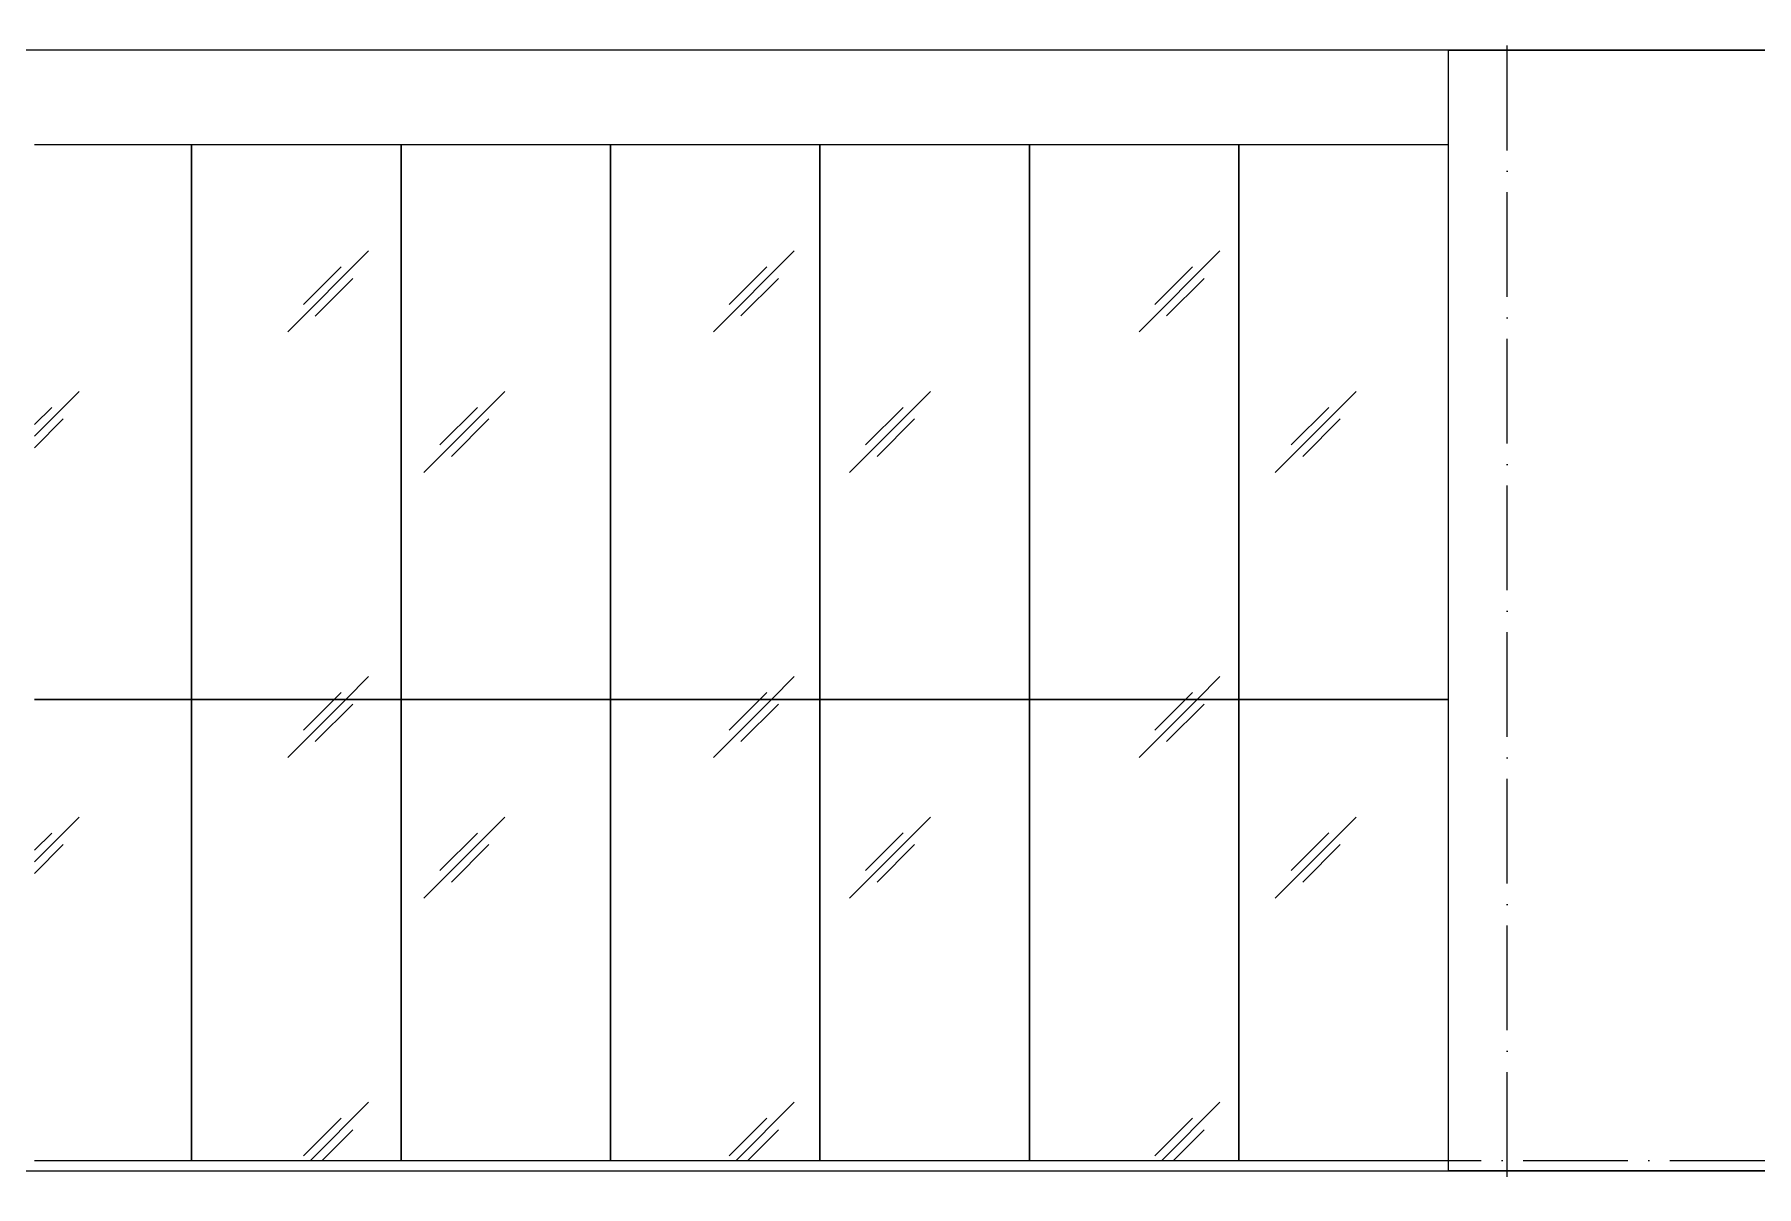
# Model space of a CAD drawing. Header units: millimetres. Extents: x -20608 to 106651, y -8981 to 93550.
# Drawn here: x 32601 to 40822, y 5375 to 10875 of the extents above; entities that cross this region are included whole.
import ezdxf

# ---------------------------------------------------------------- set-up
doc = ezdxf.new("R2010")
doc.units = ezdxf.units.MM
doc.linetypes.add('Grid Line', pattern=[14, 10, -2, 0, -2])
for name, color, linetype, lineweight in [('KINH', 152, 'Continuous', 5), ('NET CAT', 3, 'Continuous', 5), ('NET CATConcrete', 3, 'Continuous', 5), ('NET-THAY', 2, 'Continuous', 9), ('TRUC', 225, 'Continuous', 5)]:
    doc.layers.add(name, color=color, linetype=linetype, lineweight=lineweight)
pattern_1 = [(45, (40035.4, 1401.6), (0, 2032), [253.6, -2620.1]), (45, (39980.2, 1456.7), (0, 2032), [253.6, -2620.1]), (45, (39904.4, 1325.7), (0, 2032), [546.2, -2327.48]), (45, (38653.7, 2763), (0, 2032), [253.6, -2620.1]), (45, (38598.5, 2818.2), (0, 2032), [253.6, -2620.1]), (45, (38522.6, 2687.1), (0, 2032), [546.2, -2327.48])]

# ---------------------------------------------------------------- blocks, each defined once
blk = doc.blocks.new('System Panel - Glazed-V84-MẶT ĐỨNG 1-14')
at = {"layer": 'KINH'}
h = blk.add_hatch(dxfattribs=at)
h.set_pattern_fill('FP_3', color=256, style=0, pattern_type=2)
h.set_pattern_definition(pattern_1)
h.paths.add_polyline_path([(39350.5, 5500), (39350.5, 7700), (38350.5, 7700), (38350.5, 5500)], flags=0)
at = {"layer": 'KINH', "color": 7}
for p, q in [((39350.5, 7700), (38350.5, 7700)), ((38350.5, 7700), (38350.5, 5500))]:
    blk.add_line(p, q, dxfattribs=at)
blk = doc.blocks.new('System Panel - Glazed-V85-MẶT ĐỨNG 1-14')
at = {"layer": 'KINH'}
h = blk.add_hatch(dxfattribs=at)
h.set_pattern_fill('FP_3', color=256, style=0, pattern_type=2)
h.set_pattern_definition(pattern_1)
h.paths.add_polyline_path([(38350.5, 5500), (38350.5, 7700), (37350.5, 7700), (37350.5, 5500)], flags=0)
at = {"layer": 'KINH', "color": 7}
for p, q in [((38350.5, 7700), (37350.5, 7700)), ((37350.5, 7700), (37350.5, 5500)), ((38350.5, 5500), (38350.5, 7700))]:
    blk.add_line(p, q, dxfattribs=at)
blk = doc.blocks.new('System Panel - Glazed-V86-MẶT ĐỨNG 1-14')
at = {"layer": 'KINH'}
h = blk.add_hatch(dxfattribs=at)
h.set_pattern_fill('FP_3', color=256, style=0, pattern_type=2)
h.set_pattern_definition(pattern_1)
h.paths.add_polyline_path([(37350.5, 5500), (37350.5, 7700), (36350.5, 7700), (36350.5, 5500)], flags=0)
at = {"layer": 'KINH', "color": 7}
for p, q in [((37350.5, 7700), (36350.5, 7700)), ((36350.5, 7700), (36350.5, 5500)), ((37350.5, 5500), (37350.5, 7700))]:
    blk.add_line(p, q, dxfattribs=at)
blk = doc.blocks.new('System Panel - Glazed-V87-MẶT ĐỨNG 1-14')
at = {"layer": 'KINH'}
h = blk.add_hatch(dxfattribs=at)
h.set_pattern_fill('FP_3', color=256, style=0, pattern_type=2)
h.set_pattern_definition(pattern_1)
h.paths.add_polyline_path([(35350.5, 5500), (36350.5, 5500), (36350.5, 7700), (35350.5, 7700)], flags=0)
at = {"layer": 'KINH', "color": 7}
for p, q in [((36350.5, 7700), (35350.5, 7700)), ((35350.5, 7700), (35350.5, 5500)), ((36350.5, 5500), (36350.5, 7700))]:
    blk.add_line(p, q, dxfattribs=at)
blk = doc.blocks.new('System Panel - Glazed-V88-MẶT ĐỨNG 1-14')
at = {"layer": 'KINH'}
h = blk.add_hatch(dxfattribs=at)
h.set_pattern_fill('FP_3', color=256, style=0, pattern_type=2)
h.set_pattern_definition(pattern_1)
h.paths.add_polyline_path([(35350.5, 5500), (35350.5, 7700), (34350.5, 7700), (34350.5, 5500)], flags=0)
at = {"layer": 'KINH', "color": 7}
for p, q in [((35350.5, 7700), (34350.5, 7700)), ((34350.5, 7700), (34350.5, 5500)), ((35350.5, 5500), (35350.5, 7700))]:
    blk.add_line(p, q, dxfattribs=at)
blk = doc.blocks.new('System Panel - Glazed-V89-MẶT ĐỨNG 1-14')
at = {"layer": 'KINH'}
h = blk.add_hatch(dxfattribs=at)
h.set_pattern_fill('FP_3', color=256, style=0, pattern_type=2)
h.set_pattern_definition(pattern_1)
h.paths.add_polyline_path([(34350.5, 5500), (34350.5, 7700), (33350.5, 7700), (33350.5, 5500)], flags=0)
at = {"layer": 'KINH', "color": 7}
for p, q in [((34350.5, 7700), (33350.5, 7700)), ((33350.5, 7700), (33350.5, 5500)), ((34350.5, 5500), (34350.5, 7700))]:
    blk.add_line(p, q, dxfattribs=at)
blk = doc.blocks.new('System Panel - Glazed-V138-MẶT ĐỨNG 1-14')
at = {"layer": 'KINH'}
h = blk.add_hatch(dxfattribs=at)
h.set_pattern_fill('FP_3', color=256, style=0, pattern_type=2)
h.set_pattern_definition(pattern_1)
h.paths.add_polyline_path([(39350.5, 7700), (39350.5, 10350), (38350.5, 10350), (38350.5, 7700)], flags=0)
at = {"layer": 'KINH', "color": 7}
for p, q in [((38350.5, 10350), (38350.5, 7700)), ((38350.5, 7700), (39350.5, 7700))]:
    blk.add_line(p, q, dxfattribs=at)
blk = doc.blocks.new('System Panel - Glazed-V139-MẶT ĐỨNG 1-14')
at = {"layer": 'KINH'}
h = blk.add_hatch(dxfattribs=at)
h.set_pattern_fill('FP_3', color=256, style=0, pattern_type=2)
h.set_pattern_definition(pattern_1)
h.paths.add_polyline_path([(38350.5, 7700), (38350.5, 10350), (37350.5, 10350), (37350.5, 7700)], flags=0)
at = {"layer": 'KINH', "color": 7}
for p, q in [((37350.5, 10350), (37350.5, 7700)), ((38350.5, 7700), (38350.5, 10350)), ((37350.5, 7700), (38350.5, 7700))]:
    blk.add_line(p, q, dxfattribs=at)
blk = doc.blocks.new('System Panel - Glazed-V140-MẶT ĐỨNG 1-14')
at = {"layer": 'KINH'}
h = blk.add_hatch(dxfattribs=at)
h.set_pattern_fill('FP_3', color=256, style=0, pattern_type=2)
h.set_pattern_definition(pattern_1)
h.paths.add_polyline_path([(37350.5, 7700), (37350.5, 10350), (36350.5, 10350), (36350.5, 7700)], flags=0)
at = {"layer": 'KINH', "color": 7}
for p, q in [((36350.5, 10350), (36350.5, 7700)), ((37350.5, 7700), (37350.5, 10350)), ((36350.5, 7700), (37350.5, 7700))]:
    blk.add_line(p, q, dxfattribs=at)
blk = doc.blocks.new('System Panel - Glazed-V141-MẶT ĐỨNG 1-14')
at = {"layer": 'KINH'}
h = blk.add_hatch(dxfattribs=at)
h.set_pattern_fill('FP_3', color=256, style=0, pattern_type=2)
h.set_pattern_definition(pattern_1)
h.paths.add_polyline_path([(36107.7, 7700), (36350.5, 7700), (36350.5, 10350), (35350.5, 10350), (35350.5, 7700)], flags=0)
at = {"layer": 'KINH', "color": 7}
for p, q in [((35350.5, 10350), (35350.5, 7700)), ((36350.5, 7700), (36350.5, 10350)), ((35350.5, 7700), (36350.5, 7700))]:
    blk.add_line(p, q, dxfattribs=at)
blk = doc.blocks.new('System Panel - Glazed-V142-MẶT ĐỨNG 1-14')
at = {"layer": 'KINH'}
h = blk.add_hatch(dxfattribs=at)
h.set_pattern_fill('FP_3', color=256, style=0, pattern_type=2)
h.set_pattern_definition(pattern_1)
h.paths.add_polyline_path([(35350.5, 7700), (35350.5, 10350), (34350.5, 10350), (34350.5, 7700)], flags=0)
at = {"layer": 'KINH', "color": 7}
for p, q in [((34350.5, 10350), (34350.5, 7700)), ((35350.5, 7700), (35350.5, 10350)), ((34350.5, 7700), (35350.5, 7700))]:
    blk.add_line(p, q, dxfattribs=at)
blk = doc.blocks.new('System Panel - Glazed-V143-MẶT ĐỨNG 1-14')
at = {"layer": 'KINH'}
h = blk.add_hatch(dxfattribs=at)
h.set_pattern_fill('FP_3', color=256, style=0, pattern_type=2)
h.set_pattern_definition(pattern_1)
h.paths.add_polyline_path([(34350.5, 7700), (34350.5, 10350), (33350.5, 10350), (33350.5, 7700)], flags=0)
at = {"layer": 'KINH', "color": 7}
for p, q in [((33350.5, 10350), (33350.5, 7700)), ((34350.5, 7700), (34350.5, 10350)), ((33350.5, 7700), (34350.5, 7700))]:
    blk.add_line(p, q, dxfattribs=at)
blk = doc.blocks.new('System Panel - Glazed-616560-MẶT ĐỨNG 1-14')
at = {"layer": 'KINH'}
h = blk.add_hatch(dxfattribs=at)
h.set_pattern_fill('FP_3', color=256, style=0, pattern_type=2)
h.set_pattern_definition(pattern_1)
h.paths.add_polyline_path([(32600.5, 5500), (33350.5, 5500), (33350.5, 7700), (32600.5, 7700)], flags=0)
at = {"layer": 'KINH', "color": 7}
for p, q in [((33350.5, 7700), (32600.5, 7700)), ((33350.5, 5500), (33350.5, 7700))]:
    blk.add_line(p, q, dxfattribs=at)
blk = doc.blocks.new('System Panel - Glazed-616561-MẶT ĐỨNG 1-14')
at = {"layer": 'KINH'}
h = blk.add_hatch(dxfattribs=at)
h.set_pattern_fill('FP_3', color=256, style=0, pattern_type=2)
h.set_pattern_definition(pattern_1)
h.paths.add_polyline_path([(33350.5, 7700), (33350.5, 10350), (32600.5, 10350), (32600.5, 7700), (32928.1, 7700)], flags=0)
at = {"layer": 'KINH', "color": 7}
for p, q in [((33350.5, 7700), (33350.5, 10350)), ((32600.5, 7700), (33350.5, 7700))]:
    blk.add_line(p, q, dxfattribs=at)
blk = doc.blocks.new('ALC1807-ASCENT PLAZA-TANG 1_2_rvt-1-MẶT ĐỨNG 1-14')
at = {"layer": 'NET-THAY', "color": 10}
blk.add_line((32600.5, 5500), (39350.5, 5500), dxfattribs=at)
at = {"color": 10, "lineweight": 9}
for name in ['System Panel - Glazed-616561-MẶT ĐỨNG 1-14', 'System Panel - Glazed-V143-MẶT ĐỨNG 1-14', 'System Panel - Glazed-V142-MẶT ĐỨNG 1-14', 'System Panel - Glazed-V141-MẶT ĐỨNG 1-14', 'System Panel - Glazed-V140-MẶT ĐỨNG 1-14', 'System Panel - Glazed-V139-MẶT ĐỨNG 1-14', 'System Panel - Glazed-V138-MẶT ĐỨNG 1-14', 'System Panel - Glazed-616560-MẶT ĐỨNG 1-14', 'System Panel - Glazed-V89-MẶT ĐỨNG 1-14', 'System Panel - Glazed-V88-MẶT ĐỨNG 1-14', 'System Panel - Glazed-V87-MẶT ĐỨNG 1-14', 'System Panel - Glazed-V86-MẶT ĐỨNG 1-14', 'System Panel - Glazed-V85-MẶT ĐỨNG 1-14', 'System Panel - Glazed-V84-MẶT ĐỨNG 1-14']:
    blk.add_blockref(name, (0, 0), dxfattribs=at)

msp = doc.modelspace()

# ---------------------------------------------------------------- linework, layer by layer
at = {"layer": 'NET CAT'}
for p, q in [((39350.5, 5450), (39350.5, 10800)), ((39350.5, 10800), (41000.5, 10800)), ((41000.5, 5450), (39350.5, 5450))]:
    msp.add_line(p, q, dxfattribs=at)
at = {"layer": 'NET CATConcrete'}
for p, q in [((39350.5, 10800), (32600.5, 10800)), ((39350.5, 10350), (39350.5, 10800)), ((32600.5, 10350), (39350.5, 10350))]:
    msp.add_line(p, q, dxfattribs=at)
at = {"layer": 'NET-THAY'}
for p, q in [((60225.2, 10800), (10400.5, 10800)), ((25800.5, 5450), (41000.5, 5450))]:
    msp.add_line(p, q, dxfattribs=at)
at = {"layer": 'TRUC', "linetype": 'Grid Line', "ltscale": 50}
for p, q in [((39630.5, -5780.6), (39630.5, 91838.4)), ((-15600.6, 5500), (103813.4, 5500))]:
    msp.add_line(p, q, dxfattribs=at)

# ---------------------------------------------------------------- block references
at = {"lineweight": 5}
msp.add_blockref('ALC1807-ASCENT PLAZA-TANG 1_2_rvt-1-MẶT ĐỨNG 1-14', (0, 0), dxfattribs=at)

doc.saveas('drawing.dxf')
